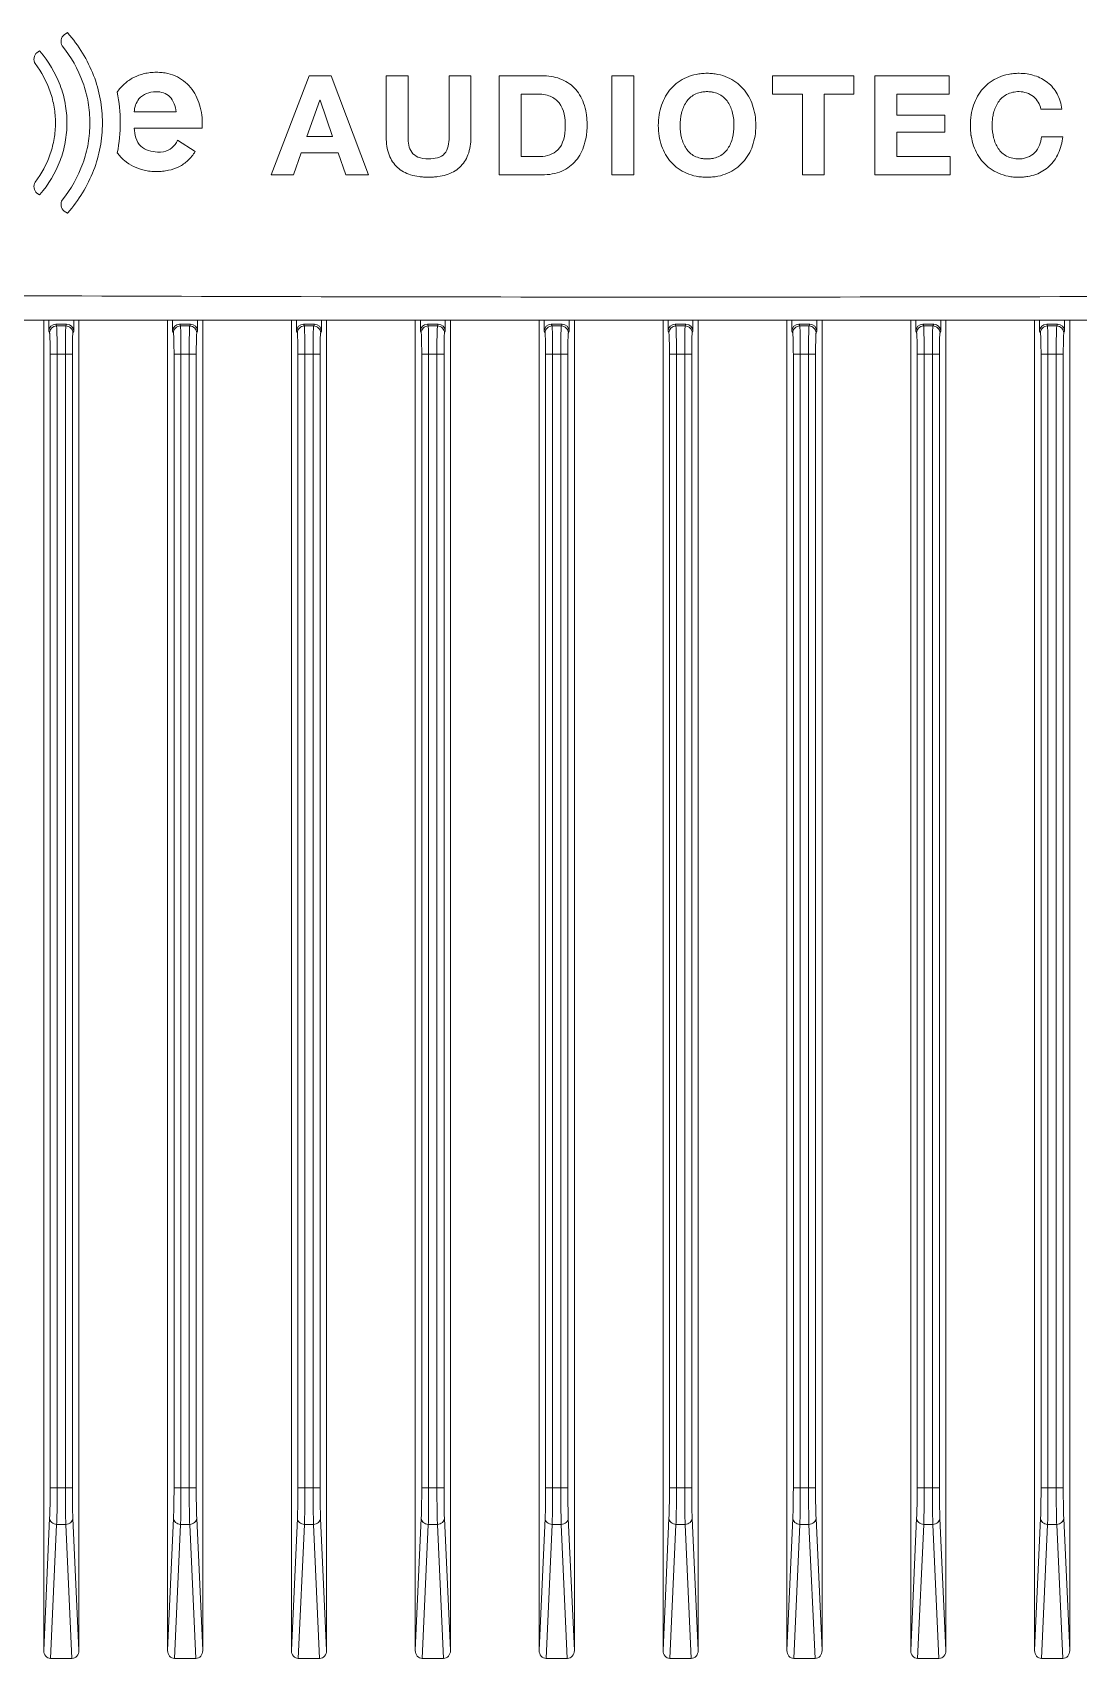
# Model space of a CAD drawing. Header units: millimetres. Extents: x 0 to 3564, y 0 to 2520.
# Drawn here: x 2498.1 to 2572.4, y 1122.4 to 1237.9 of the extents above; entities that cross this region are included whole.
import ezdxf

# ---------------------------------------------------------------- set-up
doc = ezdxf.new("R2010")
doc.units = ezdxf.units.MM
doc.layers.get('0').update_dxf_attribs({"lineweight": 13})

msp = doc.modelspace()

# ---------------------------------------------------------------- linework, layer by layer
for p, q in [((2500.38, 1237.72), (2500.62, 1237.89)), ((2498.45, 1236.45), (2498.64, 1236.58)), ((2517.78, 1234.82), (2515.1, 1227.78)), ((2519.36, 1234.82), (2517.78, 1234.82)), ((2522, 1227.78), (2519.36, 1234.82)), ((2523.27, 1234.82), (2523.27, 1230.44)), ((2524.82, 1234.82), (2523.27, 1234.82)), ((2524.82, 1230.44), (2524.82, 1234.82)), ((2527.73, 1234.82), (2527.73, 1230.44)), ((2529.28, 1234.82), (2527.73, 1234.82)), ((2529.28, 1230.44), (2529.28, 1234.82)), ((2531.3, 1234.82), (2531.3, 1227.78)), ((2534.34, 1234.82), (2531.3, 1234.82)), ((2539.3, 1234.82), (2539.3, 1227.78)), ((2540.85, 1234.82), (2539.3, 1234.82)), ((2540.85, 1227.78), (2540.85, 1234.82)), ((2550.72, 1234.82), (2550.72, 1233.52)), ((2556.49, 1234.82), (2550.72, 1234.82)), ((2556.49, 1233.52), (2556.49, 1234.82)), ((2557.99, 1234.82), (2557.99, 1227.78)), ((2563.26, 1234.82), (2557.99, 1234.82)), ((2563.26, 1233.52), (2563.26, 1234.82)), ((2532.85, 1229.08), (2532.85, 1233.52)), ((2532.85, 1233.52), (2533.96, 1233.52)), ((2550.72, 1233.52), (2552.83, 1233.52)), ((2552.83, 1233.52), (2552.83, 1227.78)), ((2554.38, 1227.78), (2554.38, 1233.52)), ((2554.38, 1233.52), (2556.49, 1233.52)), ((2559.54, 1232.01), (2559.54, 1233.52)), ((2559.54, 1233.52), (2563.26, 1233.52)), ((2508.35, 1232.26), (2505.36, 1232.26)), ((2517.63, 1230.5), (2518.55, 1233.08)), ((2518.55, 1233.08), (2518.56, 1233.08)), ((2519.45, 1230.5), (2518.56, 1233.08)), ((2562.95, 1232.01), (2559.54, 1232.01)), ((2562.95, 1230.81), (2562.95, 1232.01)), ((2569.77, 1232.45), (2571.27, 1232.45)), ((2505.36, 1231.1), (2510.18, 1231.1)), ((2559.54, 1230.81), (2562.95, 1230.81)), ((2559.54, 1229.08), (2559.54, 1230.81)), ((2508.44, 1230.25), (2509.69, 1229.43)), ((2519.45, 1230.5), (2517.63, 1230.5)), ((2571.33, 1230.49), (2569.83, 1230.49)), ((2516.67, 1227.78), (2517.22, 1229.35)), ((2517.22, 1229.35), (2519.86, 1229.35)), ((2519.86, 1229.35), (2520.39, 1227.78)), ((2534.23, 1229.08), (2532.85, 1229.08)), ((2563.33, 1229.08), (2559.54, 1229.08)), ((2563.33, 1227.78), (2563.33, 1229.08)), ((2515.1, 1227.78), (2516.67, 1227.78)), ((2520.39, 1227.78), (2522, 1227.78)), ((2531.3, 1227.78), (2534.34, 1227.78)), ((2539.3, 1227.78), (2540.85, 1227.78)), ((2552.83, 1227.78), (2554.38, 1227.78)), ((2557.99, 1227.78), (2563.33, 1227.78)), ((2498.64, 1226.36), (2498.45, 1226.49)), ((2500.62, 1225.05), (2500.38, 1225.21)), ((2460.64, 1217.47), (2627.71, 1217.47)), ((2498.93, 1217.47), (2498.93, 1123)), ((2499.29, 1217.47), (2499.29, 1216.67)), ((2499.79, 1217.17), (2499.85, 1217.05)), ((2500.56, 1217.17), (2499.79, 1217.17)), ((2499.85, 1217.05), (2500.51, 1217.05)), ((2500.51, 1217.05), (2500.56, 1217.17)), ((2501.06, 1216.67), (2501.06, 1217.47)), ((2501.43, 1123), (2501.43, 1217.47)), ((2507.73, 1217.47), (2507.73, 1123)), ((2508.09, 1217.47), (2508.09, 1216.67)), ((2508.59, 1217.17), (2508.65, 1217.05)), ((2509.36, 1217.17), (2508.59, 1217.17)), ((2508.65, 1217.05), (2509.31, 1217.05)), ((2509.31, 1217.05), (2509.36, 1217.17)), ((2509.86, 1216.67), (2509.86, 1217.47)), ((2510.23, 1123), (2510.23, 1217.47)), ((2516.53, 1217.47), (2516.53, 1123)), ((2516.89, 1217.47), (2516.89, 1216.67)), ((2517.39, 1217.17), (2517.45, 1217.05)), ((2518.16, 1217.17), (2517.39, 1217.17)), ((2517.45, 1217.05), (2518.11, 1217.05)), ((2518.11, 1217.05), (2518.16, 1217.17)), ((2518.66, 1216.67), (2518.66, 1217.47)), ((2519.03, 1123), (2519.03, 1217.47)), ((2525.33, 1217.47), (2525.33, 1123)), ((2525.69, 1217.47), (2525.69, 1216.67)), ((2526.19, 1217.17), (2526.25, 1217.05)), ((2526.96, 1217.17), (2526.19, 1217.17)), ((2526.25, 1217.05), (2526.91, 1217.05)), ((2526.91, 1217.05), (2526.96, 1217.17)), ((2527.46, 1216.67), (2527.46, 1217.47)), ((2527.83, 1123), (2527.83, 1217.47)), ((2534.13, 1217.47), (2534.13, 1123)), ((2534.49, 1217.47), (2534.49, 1216.67)), ((2535.76, 1217.17), (2534.99, 1217.17)), ((2534.99, 1217.17), (2535.05, 1217.05)), ((2535.05, 1217.05), (2535.71, 1217.05)), ((2535.71, 1217.05), (2535.76, 1217.17)), ((2536.26, 1216.67), (2536.26, 1217.47)), ((2536.63, 1123), (2536.63, 1217.47)), ((2542.93, 1217.47), (2542.93, 1123)), ((2543.29, 1217.47), (2543.29, 1216.67)), ((2544.56, 1217.17), (2543.79, 1217.17)), ((2543.79, 1217.17), (2543.85, 1217.05)), ((2543.85, 1217.05), (2544.51, 1217.05)), ((2544.51, 1217.05), (2544.56, 1217.17)), ((2545.06, 1216.67), (2545.06, 1217.47)), ((2545.43, 1123), (2545.43, 1217.47)), ((2551.73, 1217.47), (2551.73, 1123)), ((2552.09, 1217.47), (2552.09, 1216.67)), ((2553.36, 1217.17), (2552.59, 1217.17)), ((2552.59, 1217.17), (2552.65, 1217.05)), ((2552.65, 1217.05), (2553.31, 1217.05)), ((2553.31, 1217.05), (2553.36, 1217.17)), ((2553.86, 1216.67), (2553.86, 1217.47)), ((2554.23, 1123), (2554.23, 1217.47)), ((2560.53, 1217.47), (2560.53, 1123)), ((2560.89, 1217.47), (2560.89, 1216.67)), ((2562.16, 1217.17), (2561.39, 1217.17)), ((2561.39, 1217.17), (2561.45, 1217.05)), ((2561.45, 1217.05), (2562.11, 1217.05)), ((2562.11, 1217.05), (2562.16, 1217.17)), ((2562.66, 1216.67), (2562.66, 1217.47)), ((2563.03, 1123), (2563.03, 1217.47)), ((2569.33, 1217.47), (2569.33, 1123)), ((2569.69, 1217.47), (2569.69, 1216.67)), ((2570.96, 1217.17), (2570.19, 1217.17)), ((2570.19, 1217.17), (2570.25, 1217.05)), ((2570.25, 1217.05), (2570.91, 1217.05)), ((2570.91, 1217.05), (2570.96, 1217.17)), ((2571.46, 1216.67), (2571.46, 1217.47)), ((2571.83, 1123), (2571.83, 1217.47)), ((2499.29, 1216.67), (2499.35, 1216.55)), ((2501.01, 1216.55), (2501.06, 1216.67)), ((2508.09, 1216.67), (2508.15, 1216.55)), ((2509.81, 1216.55), (2509.86, 1216.67)), ((2516.89, 1216.67), (2516.95, 1216.55)), ((2518.61, 1216.55), (2518.66, 1216.67)), ((2525.69, 1216.67), (2525.75, 1216.55)), ((2527.41, 1216.55), (2527.46, 1216.67)), ((2534.49, 1216.67), (2534.55, 1216.55)), ((2536.21, 1216.55), (2536.26, 1216.67)), ((2543.29, 1216.67), (2543.35, 1216.55)), ((2545.01, 1216.55), (2545.06, 1216.67)), ((2552.09, 1216.67), (2552.15, 1216.55)), ((2553.81, 1216.55), (2553.86, 1216.67)), ((2560.89, 1216.67), (2560.95, 1216.55)), ((2562.61, 1216.55), (2562.66, 1216.67)), ((2569.69, 1216.67), (2569.75, 1216.55)), ((2571.41, 1216.55), (2571.46, 1216.67)), ((2499.39, 1134.55), (2499.39, 1215.05)), ((2500.97, 1215.05), (2499.39, 1215.05)), ((2499.88, 1215.05), (2499.88, 1134.55)), ((2500.47, 1134.55), (2500.47, 1215.05)), ((2500.97, 1215.05), (2500.97, 1134.55)), ((2508.19, 1134.55), (2508.19, 1215.05)), ((2509.77, 1215.05), (2508.19, 1215.05)), ((2508.68, 1215.05), (2508.68, 1134.55)), ((2509.27, 1134.55), (2509.27, 1215.05)), ((2509.77, 1215.05), (2509.77, 1134.55)), ((2516.99, 1134.55), (2516.99, 1215.05)), ((2518.57, 1215.05), (2516.99, 1215.05)), ((2517.48, 1215.05), (2517.48, 1134.55)), ((2518.07, 1134.55), (2518.07, 1215.05)), ((2518.57, 1215.05), (2518.57, 1134.55)), ((2525.79, 1134.55), (2525.79, 1215.05)), ((2527.37, 1215.05), (2525.79, 1215.05)), ((2526.28, 1215.05), (2526.28, 1134.55)), ((2526.87, 1134.55), (2526.87, 1215.05)), ((2527.37, 1215.05), (2527.37, 1134.55)), ((2534.59, 1134.55), (2534.59, 1215.05)), ((2536.17, 1215.05), (2534.59, 1215.05)), ((2535.08, 1215.05), (2535.08, 1134.55)), ((2535.67, 1134.55), (2535.67, 1215.05)), ((2536.17, 1215.05), (2536.17, 1134.55)), ((2543.39, 1134.55), (2543.39, 1215.05)), ((2544.97, 1215.05), (2543.39, 1215.05)), ((2543.88, 1215.05), (2543.88, 1134.55)), ((2544.47, 1134.55), (2544.47, 1215.05)), ((2544.97, 1215.05), (2544.97, 1134.55)), ((2553.77, 1215.05), (2552.19, 1215.05)), ((2552.19, 1134.55), (2552.19, 1215.05)), ((2552.68, 1215.05), (2552.68, 1134.55)), ((2553.27, 1134.55), (2553.27, 1215.05)), ((2553.77, 1215.05), (2553.77, 1134.55)), ((2562.57, 1215.05), (2560.99, 1215.05)), ((2560.99, 1134.55), (2560.99, 1215.05)), ((2561.48, 1215.05), (2561.48, 1134.55)), ((2562.07, 1134.55), (2562.07, 1215.05)), ((2562.57, 1215.05), (2562.57, 1134.55)), ((2571.37, 1215.05), (2569.79, 1215.05)), ((2569.79, 1134.55), (2569.79, 1215.05)), ((2570.28, 1215.05), (2570.28, 1134.55)), ((2570.87, 1134.55), (2570.87, 1215.05)), ((2571.37, 1215.05), (2571.37, 1134.55)), ((2499.39, 1134.55), (2500.97, 1134.55)), ((2508.19, 1134.55), (2509.77, 1134.55)), ((2516.99, 1134.55), (2518.57, 1134.55)), ((2525.79, 1134.55), (2527.37, 1134.55)), ((2534.59, 1134.55), (2536.17, 1134.55)), ((2543.39, 1134.55), (2544.97, 1134.55)), ((2552.19, 1134.55), (2553.77, 1134.55)), ((2560.99, 1134.55), (2562.57, 1134.55)), ((2569.79, 1134.55), (2571.37, 1134.55)), ((2499.35, 1132.39), (2498.93, 1123)), ((2499.42, 1122.43), (2499.85, 1131.95)), ((2500.5, 1131.95), (2499.85, 1131.95)), ((2500.5, 1131.95), (2500.93, 1122.43)), ((2501.43, 1123), (2501, 1132.39)), ((2508.15, 1132.39), (2507.73, 1123)), ((2508.22, 1122.43), (2508.65, 1131.95)), ((2509.3, 1131.95), (2508.65, 1131.95)), ((2509.3, 1131.95), (2509.73, 1122.43)), ((2510.23, 1123), (2509.8, 1132.39)), ((2516.95, 1132.39), (2516.53, 1123)), ((2517.02, 1122.43), (2517.45, 1131.95)), ((2518.1, 1131.95), (2517.45, 1131.95)), ((2518.1, 1131.95), (2518.53, 1122.43)), ((2519.03, 1123), (2518.6, 1132.39)), ((2525.75, 1132.39), (2525.33, 1123)), ((2525.82, 1122.43), (2526.25, 1131.95)), ((2526.9, 1131.95), (2526.25, 1131.95)), ((2526.9, 1131.95), (2527.33, 1122.43)), ((2527.83, 1123), (2527.4, 1132.39)), ((2534.55, 1132.39), (2534.13, 1123)), ((2534.62, 1122.43), (2535.05, 1131.95)), ((2535.7, 1131.95), (2535.05, 1131.95)), ((2535.7, 1131.95), (2536.13, 1122.43)), ((2536.63, 1123), (2536.2, 1132.39)), ((2543.35, 1132.39), (2542.93, 1123)), ((2543.42, 1122.43), (2543.85, 1131.95)), ((2544.5, 1131.95), (2543.85, 1131.95)), ((2544.5, 1131.95), (2544.93, 1122.43)), ((2545.43, 1123), (2545, 1132.39)), ((2552.15, 1132.39), (2551.73, 1123)), ((2552.22, 1122.43), (2552.65, 1131.95)), ((2553.3, 1131.95), (2552.65, 1131.95)), ((2553.3, 1131.95), (2553.73, 1122.43)), ((2554.23, 1123), (2553.8, 1132.39)), ((2560.95, 1132.39), (2560.53, 1123)), ((2561.02, 1122.43), (2561.45, 1131.95)), ((2562.1, 1131.95), (2561.45, 1131.95)), ((2562.1, 1131.95), (2562.53, 1122.43)), ((2563.03, 1123), (2562.6, 1132.39)), ((2569.75, 1132.39), (2569.33, 1123)), ((2569.82, 1122.43), (2570.25, 1131.95)), ((2570.9, 1131.95), (2570.25, 1131.95)), ((2570.9, 1131.95), (2571.33, 1122.43)), ((2571.83, 1123), (2571.4, 1132.39)), ((2499.42, 1122.43), (2500.93, 1122.43)), ((2508.22, 1122.43), (2509.73, 1122.43)), ((2517.02, 1122.43), (2518.53, 1122.43)), ((2525.82, 1122.43), (2527.33, 1122.43)), ((2534.62, 1122.43), (2536.13, 1122.43)), ((2543.42, 1122.43), (2544.93, 1122.43)), ((2552.22, 1122.43), (2553.73, 1122.43)), ((2561.02, 1122.43), (2562.53, 1122.43)), ((2569.82, 1122.43), (2571.33, 1122.43))]:
    msp.add_line(p, q)
msp.add_arc((2493.6, 1231.47), 10.77, 348.6301, 11.6834)
for centre, major_axis, ratio, start_param, end_param in [((2499.79, 1216.67), (-0.224, 0.448), 0.998288, -0.462689, 1.106738), ((2500.56, 1216.67), (-0.224, -0.448), 0.998288, 2.034855, 3.604281), ((2508.59, 1216.67), (-0.224, 0.448), 0.998288, -0.462689, 1.106738), ((2509.36, 1216.67), (-0.224, -0.448), 0.998288, 2.034855, 3.604281), ((2517.39, 1216.67), (-0.224, 0.448), 0.998288, -0.462689, 1.106738), ((2518.16, 1216.67), (-0.224, -0.448), 0.998288, 2.034855, 3.604281), ((2526.19, 1216.67), (-0.224, 0.448), 0.998288, -0.462689, 1.106738), ((2526.96, 1216.67), (-0.224, -0.448), 0.998288, 2.034855, 3.604281), ((2534.99, 1216.67), (-0.224, 0.448), 0.998288, -0.462689, 1.106738), ((2535.76, 1216.67), (-0.224, -0.448), 0.998288, 2.034855, 3.604281), ((2543.79, 1216.67), (-0.224, 0.448), 0.998288, -0.462689, 1.106738), ((2544.56, 1216.67), (-0.224, -0.448), 0.998288, 2.034855, 3.604281), ((2552.59, 1216.67), (-0.224, 0.448), 0.998288, -0.462689, 1.106738), ((2553.36, 1216.67), (-0.224, -0.448), 0.998288, 2.034855, 3.604281), ((2561.39, 1216.67), (-0.224, 0.448), 0.998288, -0.462689, 1.106738), ((2562.16, 1216.67), (-0.224, -0.448), 0.998288, 2.034855, 3.604281), ((2570.19, 1216.67), (-0.224, 0.448), 0.998288, -0.462689, 1.106738), ((2570.96, 1216.67), (-0.224, -0.448), 0.998288, 2.034855, 3.604281), ((2499.43, 1123.01), (0.026, 0.577), 0.865803, -4.660052, -3.102344), ((2500.93, 1123.01), (0.026, -0.577), 0.865803, -0.039249, 1.518459), ((2508.23, 1123.01), (0.026, 0.577), 0.865803, -4.660052, -3.102344), ((2509.73, 1123.01), (0.026, -0.577), 0.865803, -0.039249, 1.518459), ((2517.03, 1123.01), (0.026, 0.577), 0.865803, -4.660052, -3.102344), ((2518.53, 1123.01), (0.026, -0.577), 0.865803, -0.039249, 1.518459), ((2525.83, 1123.01), (0.026, 0.577), 0.865803, -4.660052, -3.102344), ((2527.33, 1123.01), (0.026, -0.577), 0.865803, -0.039249, 1.518459), ((2534.63, 1123.01), (0.026, 0.577), 0.865803, -4.660052, -3.102344), ((2536.13, 1123.01), (0.026, -0.577), 0.865803, -0.039249, 1.518459), ((2543.43, 1123.01), (0.026, 0.577), 0.865803, -4.660052, -3.102344), ((2544.93, 1123.01), (0.026, -0.577), 0.865803, -0.039249, 1.518459), ((2552.23, 1123.01), (0.026, 0.577), 0.865803, -4.660052, -3.102344), ((2553.73, 1123.01), (0.026, -0.577), 0.865803, -0.039249, 1.518459), ((2561.03, 1123.01), (0.026, 0.577), 0.865803, -4.660052, -3.102344), ((2562.53, 1123.01), (0.026, -0.577), 0.865803, -0.039249, 1.518459), ((2569.83, 1123.01), (0.026, 0.577), 0.865803, -4.660052, -3.102344), ((2571.33, 1123.01), (0.026, -0.577), 0.865803, -0.039249, 1.518459)]:
    msp.add_ellipse(centre, major_axis=major_axis, ratio=ratio, start_param=start_param, end_param=end_param)
for points in [[(2500.38, 1237.72), (2500.16, 1237.58), (2500.09, 1237.15), (2500.25, 1236.94)], [(2498.45, 1236.45), (2498.23, 1236.31), (2498.16, 1235.89), (2498.32, 1235.68)], [(2498.32, 1227.26), (2498.16, 1227.05), (2498.23, 1226.63), (2498.45, 1226.49)]]:
    msp.add_open_spline(points, degree=3)
for points, knots in [([(2500.62, 1225.05), (2500.63, 1225.06), (2501.41, 1225.96), (2502.36, 1227.5), (2503, 1229.74), (2503.15, 1231.47), (2503, 1233.19), (2502.36, 1235.44), (2501.41, 1236.98), (2500.63, 1237.87), (2500.62, 1237.89)], [0, 0, 0, 0, 0.003228, 0.254556, 0.376909, 0.499982, 0.623077, 0.745441, 0.996772, 1, 1, 1, 1]), ([(2498.64, 1236.58), (2498.65, 1236.57), (2499.26, 1235.85), (2500.01, 1234.62), (2500.5, 1232.84), (2500.62, 1231.47), (2500.5, 1230.1), (2500.01, 1228.31), (2499.26, 1227.09), (2498.65, 1226.37), (2498.64, 1226.36)], [0, 0, 0, 0, 0.003051, 0.254355, 0.376824, 0.500013, 0.623194, 0.745656, 0.996949, 1, 1, 1, 1]), ([(2500.25, 1236.94), (2500.87, 1236.16), (2501.62, 1234.85), (2502.13, 1232.93), (2502.25, 1231.47), (2502.13, 1230), (2501.62, 1228.09), (2500.87, 1226.77), (2500.25, 1225.99)], [0, 0, 0, 0, 0.252589, 0.375972, 0.500022, 0.624058, 0.747432, 1, 1, 1, 1]), ([(2498.32, 1235.68), (2498.78, 1235.07), (2499.33, 1234.06), (2499.7, 1232.59), (2499.8, 1231.47), (2499.7, 1230.35), (2499.33, 1228.88), (2498.78, 1227.86), (2498.32, 1227.26)], [0, 0, 0, 0, 0.252279, 0.375801, 0.500026, 0.624234, 0.747744, 1, 1, 1, 1]), ([(2504.15, 1233.65), (2504.29, 1233.87), (2504.64, 1234.26), (2505.3, 1234.72), (2505.95, 1234.95), (2506.5, 1235.05), (2506.93, 1235.07), (2507.35, 1235.05), (2507.85, 1234.97), (2508.43, 1234.77), (2509.02, 1234.37), (2509.65, 1233.69), (2510.14, 1232.57), (2510.22, 1231.59), (2510.18, 1231.1)], [0, 0, 0, 0, 0.08633, 0.173128, 0.263089, 0.310291, 0.359465, 0.405141, 0.448285, 0.528877, 0.605249, 0.680565, 0.835008, 1, 1, 1, 1]), ([(2534.34, 1227.78), (2534.82, 1227.78), (2535.73, 1227.92), (2536.65, 1228.6), (2537.12, 1229.31), (2537.36, 1229.93), (2537.48, 1230.49), (2537.53, 1230.97), (2537.54, 1231.35), (2537.53, 1231.75), (2537.47, 1232.27), (2537.32, 1232.86), (2537.03, 1233.47), (2536.52, 1234.13), (2535.61, 1234.7), (2534.77, 1234.82), (2534.34, 1234.82)], [0, 0, 0, 0, 0.133503, 0.249625, 0.308095, 0.369134, 0.433884, 0.467882, 0.503003, 0.542589, 0.5798, 0.648037, 0.709942, 0.767847, 0.880003, 1, 1, 1, 1]), ([(2546.06, 1234.99), (2545.93, 1234.99), (2545.67, 1234.98), (2545.17, 1234.9), (2544.6, 1234.73), (2543.99, 1234.39), (2543.32, 1233.77), (2542.86, 1232.95), (2542.63, 1232.02), (2542.58, 1231.28), (2542.63, 1230.54), (2542.86, 1229.63), (2543.32, 1228.81), (2544, 1228.21), (2544.6, 1227.87), (2545.17, 1227.69), (2545.67, 1227.62), (2545.93, 1227.61), (2546.06, 1227.61)], [0, 0, 0, 0, 0.035156, 0.068719, 0.132058, 0.192228, 0.251211, 0.371262, 0.435153, 0.502403, 0.56788, 0.630488, 0.749203, 0.807939, 0.868029, 0.931352, 0.964915, 1, 1, 1, 1]), ([(2546.06, 1227.61), (2546.19, 1227.61), (2546.45, 1227.62), (2546.95, 1227.69), (2547.52, 1227.87), (2548.12, 1228.21), (2548.8, 1228.81), (2549.26, 1229.63), (2549.49, 1230.54), (2549.54, 1231.28), (2549.49, 1232.02), (2549.26, 1232.95), (2548.8, 1233.77), (2548.12, 1234.39), (2547.52, 1234.73), (2546.95, 1234.9), (2546.45, 1234.98), (2546.19, 1234.99), (2546.06, 1234.99)], [0, 0, 0, 0, 0.035197, 0.068736, 0.132031, 0.192112, 0.250851, 0.369579, 0.432191, 0.497668, 0.564919, 0.628812, 0.748877, 0.807863, 0.868023, 0.931334, 0.964874, 1, 1, 1, 1]), ([(2571.27, 1232.45), (2571.22, 1232.83), (2571.01, 1233.55), (2570.3, 1234.39), (2569.5, 1234.8), (2568.79, 1234.96), (2568.29, 1235), (2567.84, 1234.98), (2567.34, 1234.9), (2566.77, 1234.73), (2566.16, 1234.39), (2565.49, 1233.77), (2565.03, 1232.95), (2564.8, 1232.02), (2564.75, 1231.3), (2564.78, 1230.82), (2564.81, 1230.6)], [0, 0, 0, 0, 0.105922, 0.203187, 0.301164, 0.352399, 0.405548, 0.442781, 0.478329, 0.545418, 0.609159, 0.671634, 0.7988, 0.866472, 0.937702, 1, 1, 1, 1]), ([(2505.36, 1232.26), (2505.38, 1232.58), (2505.64, 1233.37), (2506.82, 1233.83), (2508.05, 1233.44), (2508.28, 1232.64), (2508.35, 1232.26)], [0, 0, 0, 0, 0.213358, 0.499998, 0.739861, 1, 1, 1, 1]), ([(2533.96, 1233.52), (2534.28, 1233.52), (2534.89, 1233.46), (2535.88, 1232.73), (2535.99, 1231.77), (2535.99, 1231.19)], [0, 0, 0, 0, 0.278792, 0.501128, 1, 1, 1, 1]), ([(2546.06, 1228.91), (2545.98, 1228.91), (2545.81, 1228.92), (2545.51, 1228.97), (2545.17, 1229.09), (2544.83, 1229.33), (2544.57, 1229.64), (2544.37, 1230.01), (2544.19, 1230.55), (2544.12, 1231.28), (2544.2, 1232.15), (2544.47, 1232.84), (2544.83, 1233.26), (2545.17, 1233.5), (2545.51, 1233.63), (2545.81, 1233.68), (2545.98, 1233.69), (2546.06, 1233.69)], [0, 0, 0, 0, 0.036446, 0.070446, 0.133036, 0.191791, 0.249804, 0.308963, 0.370012, 0.496276, 0.627445, 0.74955, 0.808048, 0.867, 0.92964, 0.963645, 1, 1, 1, 1]), ([(2546.06, 1233.69), (2546.14, 1233.69), (2546.31, 1233.68), (2546.61, 1233.63), (2546.95, 1233.5), (2547.29, 1233.26), (2547.65, 1232.84), (2547.92, 1232.15), (2548, 1231.28), (2547.93, 1230.55), (2547.75, 1230.01), (2547.55, 1229.64), (2547.29, 1229.33), (2546.95, 1229.09), (2546.61, 1228.97), (2546.31, 1228.92), (2546.14, 1228.91), (2546.06, 1228.91)], [0, 0, 0, 0, 0.036532, 0.070528, 0.133148, 0.192079, 0.250561, 0.37265, 0.503817, 0.630078, 0.691121, 0.750269, 0.808266, 0.867001, 0.929571, 0.963562, 1, 1, 1, 1]), ([(2566.35, 1231.84), (2566.37, 1231.95), (2566.44, 1232.33), (2566.69, 1232.96), (2567.33, 1233.57), (2567.93, 1233.69), (2568.23, 1233.69)], [0, 0, 0, 0, 0.115409, 0.407351, 0.685512, 1, 1, 1, 1]), ([(2568.23, 1233.69), (2568.59, 1233.69), (2569.31, 1233.45), (2569.72, 1232.79), (2569.77, 1232.45)], [0, 0, 0, 0, 0.514421, 1, 1, 1, 1]), ([(2508.44, 1230.25), (2508.41, 1230.13), (2508.07, 1229.64), (2507.44, 1229.24), (2505.59, 1229.64), (2505.38, 1230.64), (2505.36, 1231.1)], [0, 0, 0, 0, 0.10214, 0.499995, 0.739577, 1, 1, 1, 1]), ([(2535.99, 1231.19), (2535.99, 1230.61), (2535.76, 1229.46), (2534.67, 1229.08), (2534.23, 1229.08)], [0, 0, 0, 0, 0.570107, 1, 1, 1, 1]), ([(2569.83, 1230.49), (2569.77, 1230.08), (2569.56, 1229.44), (2568.93, 1229.05), (2568.53, 1228.93), (2568.18, 1228.9), (2567.77, 1228.94), (2567.22, 1229.13), (2566.69, 1229.63), (2566.38, 1230.41), (2566.3, 1231.17), (2566.33, 1231.65), (2566.35, 1231.84)], [0, 0, 0, 0, 0.1932, 0.286509, 0.333164, 0.379819, 0.450789, 0.521759, 0.646454, 0.775391, 0.911123, 1, 1, 1, 1]), ([(2529.28, 1230.44), (2529.28, 1230.02), (2529.18, 1229.23), (2528.64, 1228.4), (2528.05, 1227.98), (2527.52, 1227.76), (2527.03, 1227.66), (2526.61, 1227.62), (2526.27, 1227.61), (2525.93, 1227.62), (2525.5, 1227.66), (2525.01, 1227.76), (2524.49, 1227.98), (2523.9, 1228.39), (2523.36, 1229.23), (2523.27, 1230.02), (2523.27, 1230.44)], [0, 0, 0, 0, 0.134367, 0.247679, 0.304066, 0.363655, 0.428501, 0.463384, 0.500066, 0.536902, 0.571873, 0.636722, 0.696133, 0.752251, 0.865207, 1, 1, 1, 1]), ([(2527.73, 1230.44), (2527.73, 1230.04), (2527.61, 1229.09), (2526.4, 1228.86), (2525.56, 1228.96), (2524.88, 1229.47), (2524.82, 1230.08), (2524.82, 1230.44)], [0, 0, 0, 0, 0.249564, 0.500001, 0.659024, 0.775052, 1, 1, 1, 1]), ([(2564.81, 1230.6), (2564.82, 1230.58), (2564.86, 1230.32), (2565.03, 1229.63), (2565.49, 1228.81), (2566.16, 1228.21), (2566.77, 1227.87), (2567.34, 1227.69), (2567.84, 1227.62), (2568.2, 1227.6), (2568.54, 1227.62), (2568.94, 1227.67), (2569.42, 1227.79), (2569.93, 1228.04), (2570.53, 1228.49), (2571.1, 1229.3), (2571.29, 1230.08), (2571.33, 1230.49)], [0, 0, 0, 0, 0.007825, 0.081389, 0.220886, 0.289908, 0.360518, 0.434923, 0.474356, 0.515659, 0.548564, 0.58037, 0.641226, 0.699561, 0.756731, 0.872573, 1, 1, 1, 1]), ([(2504.16, 1229.35), (2504.3, 1229.14), (2504.65, 1228.76), (2505.3, 1228.34), (2505.94, 1228.12), (2506.5, 1228.03), (2506.94, 1228.01), (2507.37, 1228.03), (2507.92, 1228.11), (2508.55, 1228.32), (2509.21, 1228.78), (2509.55, 1229.2), (2509.69, 1229.43)], [0, 0, 0, 0, 0.117019, 0.235573, 0.360641, 0.427282, 0.497382, 0.56596, 0.631164, 0.754034, 0.873719, 1, 1, 1, 1]), ([(2500.25, 1225.99), (2500.09, 1225.79), (2500.16, 1225.36), (2500.38, 1225.21), (2500.38, 1225.21)], [0, 0, 0, 0, 0.99772, 1, 1, 1, 1]), ([(2634.93, 1219.46), (2619.81, 1219.34), (2589.56, 1219.16), (2544.18, 1219.07), (2498.8, 1219.16), (2468.55, 1219.34), (2453.43, 1219.46)], [0, 0, 0, 0, 0.249944, 0.5, 0.750056, 1, 1, 1, 1]), ([(2499.35, 1216.55), (2499.35, 1216.68), (2499.45, 1216.94), (2499.72, 1217.05), (2499.85, 1217.05)], [0, 0, 0, 0, 0.500056, 1, 1, 1, 1]), ([(2499.85, 1217.05), (2499.85, 1217.03), (2499.85, 1216.97), (2499.86, 1216.85), (2499.87, 1216.66), (2499.87, 1216.41), (2499.88, 1216.12), (2499.88, 1215.66), (2499.88, 1215.3), (2499.88, 1215.05)], [0, 0, 0, 0, 0.028098, 0.090896, 0.1864, 0.310953, 0.460257, 0.629072, 1, 1, 1, 1]), ([(2500.47, 1215.05), (2500.47, 1215.3), (2500.47, 1215.66), (2500.47, 1216.12), (2500.48, 1216.41), (2500.48, 1216.66), (2500.49, 1216.85), (2500.5, 1216.97), (2500.5, 1217.03), (2500.51, 1217.05)], [0, 0, 0, 0, 0.370927, 0.539743, 0.689047, 0.813601, 0.909105, 0.971903, 1, 1, 1, 1]), ([(2500.51, 1217.05), (2500.63, 1217.05), (2500.9, 1216.94), (2501, 1216.68), (2501.01, 1216.55)], [0, 0, 0, 0, 0.499953, 1, 1, 1, 1]), ([(2508.15, 1216.55), (2508.15, 1216.68), (2508.25, 1216.94), (2508.52, 1217.05), (2508.65, 1217.05)], [0, 0, 0, 0, 0.500056, 1, 1, 1, 1]), ([(2508.65, 1217.05), (2508.65, 1217.03), (2508.65, 1216.97), (2508.66, 1216.85), (2508.67, 1216.66), (2508.67, 1216.41), (2508.68, 1216.12), (2508.68, 1215.66), (2508.68, 1215.3), (2508.68, 1215.05)], [0, 0, 0, 0, 0.028098, 0.090896, 0.1864, 0.310953, 0.460257, 0.629072, 1, 1, 1, 1]), ([(2509.27, 1215.05), (2509.27, 1215.3), (2509.27, 1215.66), (2509.27, 1216.12), (2509.28, 1216.41), (2509.28, 1216.66), (2509.29, 1216.85), (2509.3, 1216.97), (2509.3, 1217.03), (2509.31, 1217.05)], [0, 0, 0, 0, 0.370927, 0.539743, 0.689047, 0.813601, 0.909105, 0.971903, 1, 1, 1, 1]), ([(2509.31, 1217.05), (2509.43, 1217.05), (2509.7, 1216.94), (2509.8, 1216.68), (2509.81, 1216.55)], [0, 0, 0, 0, 0.499953, 1, 1, 1, 1]), ([(2516.95, 1216.55), (2516.95, 1216.68), (2517.05, 1216.94), (2517.32, 1217.05), (2517.45, 1217.05)], [0, 0, 0, 0, 0.500056, 1, 1, 1, 1]), ([(2517.45, 1217.05), (2517.45, 1217.03), (2517.45, 1216.97), (2517.46, 1216.85), (2517.47, 1216.66), (2517.47, 1216.41), (2517.48, 1216.12), (2517.48, 1215.66), (2517.48, 1215.3), (2517.48, 1215.05)], [0, 0, 0, 0, 0.028098, 0.090896, 0.1864, 0.310953, 0.460257, 0.629072, 1, 1, 1, 1]), ([(2518.07, 1215.05), (2518.07, 1215.3), (2518.07, 1215.66), (2518.07, 1216.12), (2518.08, 1216.41), (2518.08, 1216.66), (2518.09, 1216.85), (2518.1, 1216.97), (2518.1, 1217.03), (2518.11, 1217.05)], [0, 0, 0, 0, 0.370927, 0.539743, 0.689047, 0.813601, 0.909105, 0.971903, 1, 1, 1, 1]), ([(2518.11, 1217.05), (2518.23, 1217.05), (2518.5, 1216.94), (2518.6, 1216.68), (2518.61, 1216.55)], [0, 0, 0, 0, 0.499953, 1, 1, 1, 1]), ([(2525.75, 1216.55), (2525.75, 1216.68), (2525.85, 1216.94), (2526.12, 1217.05), (2526.25, 1217.05)], [0, 0, 0, 0, 0.500056, 1, 1, 1, 1]), ([(2526.25, 1217.05), (2526.25, 1217.03), (2526.25, 1216.97), (2526.26, 1216.85), (2526.27, 1216.66), (2526.27, 1216.41), (2526.28, 1216.12), (2526.28, 1215.66), (2526.28, 1215.3), (2526.28, 1215.05)], [0, 0, 0, 0, 0.028098, 0.090896, 0.1864, 0.310953, 0.460257, 0.629072, 1, 1, 1, 1]), ([(2526.87, 1215.05), (2526.87, 1215.3), (2526.87, 1215.66), (2526.87, 1216.12), (2526.88, 1216.41), (2526.88, 1216.66), (2526.89, 1216.85), (2526.9, 1216.97), (2526.9, 1217.03), (2526.91, 1217.05)], [0, 0, 0, 0, 0.370927, 0.539743, 0.689047, 0.813601, 0.909105, 0.971903, 1, 1, 1, 1]), ([(2526.91, 1217.05), (2527.03, 1217.05), (2527.3, 1216.94), (2527.4, 1216.68), (2527.41, 1216.55)], [0, 0, 0, 0, 0.499953, 1, 1, 1, 1]), ([(2534.55, 1216.55), (2534.55, 1216.68), (2534.65, 1216.94), (2534.92, 1217.05), (2535.05, 1217.05)], [0, 0, 0, 0, 0.500056, 1, 1, 1, 1]), ([(2535.05, 1217.05), (2535.05, 1217.03), (2535.05, 1216.97), (2535.06, 1216.85), (2535.07, 1216.66), (2535.07, 1216.41), (2535.08, 1216.12), (2535.08, 1215.66), (2535.08, 1215.3), (2535.08, 1215.05)], [0, 0, 0, 0, 0.028098, 0.090896, 0.1864, 0.310953, 0.460257, 0.629072, 1, 1, 1, 1]), ([(2535.67, 1215.05), (2535.67, 1215.3), (2535.67, 1215.66), (2535.67, 1216.12), (2535.68, 1216.41), (2535.68, 1216.66), (2535.69, 1216.85), (2535.7, 1216.97), (2535.7, 1217.03), (2535.71, 1217.05)], [0, 0, 0, 0, 0.370927, 0.539743, 0.689047, 0.813601, 0.909105, 0.971903, 1, 1, 1, 1]), ([(2535.71, 1217.05), (2535.83, 1217.05), (2536.1, 1216.94), (2536.2, 1216.68), (2536.21, 1216.55)], [0, 0, 0, 0, 0.499953, 1, 1, 1, 1]), ([(2543.35, 1216.55), (2543.35, 1216.68), (2543.45, 1216.94), (2543.72, 1217.05), (2543.85, 1217.05)], [0, 0, 0, 0, 0.500056, 1, 1, 1, 1]), ([(2543.85, 1217.05), (2543.85, 1217.03), (2543.85, 1216.97), (2543.86, 1216.85), (2543.87, 1216.66), (2543.87, 1216.41), (2543.88, 1216.12), (2543.88, 1215.66), (2543.88, 1215.3), (2543.88, 1215.05)], [0, 0, 0, 0, 0.028098, 0.090896, 0.1864, 0.310953, 0.460257, 0.629072, 1, 1, 1, 1]), ([(2544.47, 1215.05), (2544.47, 1215.3), (2544.47, 1215.66), (2544.47, 1216.12), (2544.48, 1216.41), (2544.48, 1216.66), (2544.49, 1216.85), (2544.5, 1216.97), (2544.5, 1217.03), (2544.51, 1217.05)], [0, 0, 0, 0, 0.370927, 0.539743, 0.689047, 0.813601, 0.909105, 0.971903, 1, 1, 1, 1]), ([(2544.51, 1217.05), (2544.63, 1217.05), (2544.9, 1216.94), (2545, 1216.68), (2545.01, 1216.55)], [0, 0, 0, 0, 0.499953, 1, 1, 1, 1]), ([(2552.15, 1216.55), (2552.15, 1216.68), (2552.25, 1216.94), (2552.52, 1217.05), (2552.65, 1217.05)], [0, 0, 0, 0, 0.500056, 1, 1, 1, 1]), ([(2552.65, 1217.05), (2552.65, 1217.03), (2552.65, 1216.97), (2552.66, 1216.85), (2552.67, 1216.66), (2552.67, 1216.41), (2552.68, 1216.12), (2552.68, 1215.66), (2552.68, 1215.3), (2552.68, 1215.05)], [0, 0, 0, 0, 0.028098, 0.090896, 0.1864, 0.310953, 0.460257, 0.629072, 1, 1, 1, 1]), ([(2553.27, 1215.05), (2553.27, 1215.3), (2553.27, 1215.66), (2553.27, 1216.12), (2553.28, 1216.41), (2553.28, 1216.66), (2553.29, 1216.85), (2553.3, 1216.97), (2553.3, 1217.03), (2553.31, 1217.05)], [0, 0, 0, 0, 0.370927, 0.539743, 0.689047, 0.813601, 0.909105, 0.971903, 1, 1, 1, 1]), ([(2553.31, 1217.05), (2553.43, 1217.05), (2553.7, 1216.94), (2553.8, 1216.68), (2553.81, 1216.55)], [0, 0, 0, 0, 0.499953, 1, 1, 1, 1]), ([(2560.95, 1216.55), (2560.95, 1216.68), (2561.05, 1216.94), (2561.32, 1217.05), (2561.45, 1217.05)], [0, 0, 0, 0, 0.500056, 1, 1, 1, 1]), ([(2561.45, 1217.05), (2561.45, 1217.03), (2561.45, 1216.97), (2561.46, 1216.85), (2561.47, 1216.66), (2561.47, 1216.41), (2561.48, 1216.12), (2561.48, 1215.66), (2561.48, 1215.3), (2561.48, 1215.05)], [0, 0, 0, 0, 0.028098, 0.090896, 0.1864, 0.310953, 0.460257, 0.629072, 1, 1, 1, 1]), ([(2562.07, 1215.05), (2562.07, 1215.3), (2562.07, 1215.66), (2562.07, 1216.12), (2562.08, 1216.41), (2562.08, 1216.66), (2562.09, 1216.85), (2562.1, 1216.97), (2562.1, 1217.03), (2562.11, 1217.05)], [0, 0, 0, 0, 0.370927, 0.539743, 0.689047, 0.813601, 0.909105, 0.971903, 1, 1, 1, 1]), ([(2562.11, 1217.05), (2562.23, 1217.05), (2562.5, 1216.94), (2562.6, 1216.68), (2562.61, 1216.55)], [0, 0, 0, 0, 0.499953, 1, 1, 1, 1]), ([(2569.75, 1216.55), (2569.75, 1216.68), (2569.85, 1216.94), (2570.12, 1217.05), (2570.25, 1217.05)], [0, 0, 0, 0, 0.500056, 1, 1, 1, 1]), ([(2570.25, 1217.05), (2570.25, 1217.03), (2570.25, 1216.97), (2570.26, 1216.85), (2570.27, 1216.66), (2570.27, 1216.41), (2570.28, 1216.12), (2570.28, 1215.66), (2570.28, 1215.3), (2570.28, 1215.05)], [0, 0, 0, 0, 0.028098, 0.090896, 0.1864, 0.310953, 0.460257, 0.629072, 1, 1, 1, 1]), ([(2570.87, 1215.05), (2570.87, 1215.3), (2570.87, 1215.66), (2570.87, 1216.12), (2570.88, 1216.41), (2570.88, 1216.66), (2570.89, 1216.85), (2570.9, 1216.97), (2570.9, 1217.03), (2570.91, 1217.05)], [0, 0, 0, 0, 0.370927, 0.539743, 0.689047, 0.813601, 0.909105, 0.971903, 1, 1, 1, 1]), ([(2570.91, 1217.05), (2571.03, 1217.05), (2571.3, 1216.94), (2571.4, 1216.68), (2571.41, 1216.55)], [0, 0, 0, 0, 0.499953, 1, 1, 1, 1]), ([(2499.35, 1216.55), (2499.35, 1216.54), (2499.36, 1216.49), (2499.36, 1216.4), (2499.37, 1216.26), (2499.38, 1215.99), (2499.38, 1215.58), (2499.39, 1215.24), (2499.39, 1215.05)], [0, 0, 0, 0, 0.028261, 0.0911, 0.186598, 0.311119, 0.629127, 1, 1, 1, 1]), ([(2500.97, 1215.05), (2500.97, 1215.24), (2500.97, 1215.58), (2500.98, 1215.99), (2500.98, 1216.26), (2500.99, 1216.4), (2501, 1216.49), (2501, 1216.54), (2501.01, 1216.55)], [0, 0, 0, 0, 0.370874, 0.688883, 0.813404, 0.908902, 0.971739, 1, 1, 1, 1]), ([(2508.15, 1216.55), (2508.15, 1216.54), (2508.16, 1216.49), (2508.16, 1216.4), (2508.17, 1216.26), (2508.18, 1215.99), (2508.18, 1215.58), (2508.19, 1215.24), (2508.19, 1215.05)], [0, 0, 0, 0, 0.028261, 0.0911, 0.186598, 0.311119, 0.629127, 1, 1, 1, 1]), ([(2509.77, 1215.05), (2509.77, 1215.24), (2509.77, 1215.58), (2509.78, 1215.99), (2509.78, 1216.26), (2509.79, 1216.4), (2509.8, 1216.49), (2509.8, 1216.54), (2509.81, 1216.55)], [0, 0, 0, 0, 0.370874, 0.688883, 0.813404, 0.908902, 0.971739, 1, 1, 1, 1]), ([(2516.95, 1216.55), (2516.95, 1216.54), (2516.96, 1216.49), (2516.96, 1216.4), (2516.97, 1216.26), (2516.98, 1215.99), (2516.98, 1215.58), (2516.99, 1215.24), (2516.99, 1215.05)], [0, 0, 0, 0, 0.028261, 0.0911, 0.186598, 0.311119, 0.629127, 1, 1, 1, 1]), ([(2518.57, 1215.05), (2518.57, 1215.24), (2518.57, 1215.58), (2518.58, 1215.99), (2518.58, 1216.26), (2518.59, 1216.4), (2518.6, 1216.49), (2518.6, 1216.54), (2518.61, 1216.55)], [0, 0, 0, 0, 0.370874, 0.688883, 0.813404, 0.908902, 0.971739, 1, 1, 1, 1]), ([(2525.75, 1216.55), (2525.75, 1216.54), (2525.76, 1216.49), (2525.76, 1216.4), (2525.77, 1216.26), (2525.78, 1215.99), (2525.78, 1215.58), (2525.79, 1215.24), (2525.79, 1215.05)], [0, 0, 0, 0, 0.028261, 0.0911, 0.186598, 0.311119, 0.629127, 1, 1, 1, 1]), ([(2527.37, 1215.05), (2527.37, 1215.24), (2527.37, 1215.58), (2527.38, 1215.99), (2527.38, 1216.26), (2527.39, 1216.4), (2527.4, 1216.49), (2527.4, 1216.54), (2527.41, 1216.55)], [0, 0, 0, 0, 0.370874, 0.688883, 0.813404, 0.908902, 0.971739, 1, 1, 1, 1]), ([(2534.55, 1216.55), (2534.55, 1216.54), (2534.56, 1216.49), (2534.56, 1216.4), (2534.57, 1216.26), (2534.58, 1215.99), (2534.58, 1215.58), (2534.59, 1215.24), (2534.59, 1215.05)], [0, 0, 0, 0, 0.028261, 0.0911, 0.186598, 0.311119, 0.629127, 1, 1, 1, 1]), ([(2536.17, 1215.05), (2536.17, 1215.24), (2536.17, 1215.58), (2536.18, 1215.99), (2536.18, 1216.26), (2536.19, 1216.4), (2536.2, 1216.49), (2536.2, 1216.54), (2536.21, 1216.55)], [0, 0, 0, 0, 0.370874, 0.688883, 0.813404, 0.908902, 0.971739, 1, 1, 1, 1]), ([(2543.35, 1216.55), (2543.35, 1216.54), (2543.36, 1216.49), (2543.36, 1216.4), (2543.37, 1216.26), (2543.38, 1215.99), (2543.38, 1215.58), (2543.39, 1215.24), (2543.39, 1215.05)], [0, 0, 0, 0, 0.028261, 0.0911, 0.186598, 0.311119, 0.629127, 1, 1, 1, 1]), ([(2544.97, 1215.05), (2544.97, 1215.24), (2544.97, 1215.58), (2544.98, 1215.99), (2544.98, 1216.26), (2544.99, 1216.4), (2545, 1216.49), (2545, 1216.54), (2545.01, 1216.55)], [0, 0, 0, 0, 0.370874, 0.688883, 0.813404, 0.908902, 0.971739, 1, 1, 1, 1]), ([(2552.15, 1216.55), (2552.15, 1216.54), (2552.16, 1216.49), (2552.16, 1216.4), (2552.17, 1216.26), (2552.18, 1215.99), (2552.18, 1215.58), (2552.19, 1215.24), (2552.19, 1215.05)], [0, 0, 0, 0, 0.028261, 0.0911, 0.186598, 0.311119, 0.629127, 1, 1, 1, 1]), ([(2553.77, 1215.05), (2553.77, 1215.24), (2553.77, 1215.58), (2553.78, 1215.99), (2553.78, 1216.26), (2553.79, 1216.4), (2553.8, 1216.49), (2553.8, 1216.54), (2553.81, 1216.55)], [0, 0, 0, 0, 0.370874, 0.688883, 0.813404, 0.908902, 0.971739, 1, 1, 1, 1]), ([(2560.95, 1216.55), (2560.95, 1216.54), (2560.96, 1216.49), (2560.96, 1216.4), (2560.97, 1216.26), (2560.98, 1215.99), (2560.98, 1215.58), (2560.99, 1215.24), (2560.99, 1215.05)], [0, 0, 0, 0, 0.028261, 0.0911, 0.186598, 0.311119, 0.629127, 1, 1, 1, 1]), ([(2562.57, 1215.05), (2562.57, 1215.24), (2562.57, 1215.58), (2562.58, 1215.99), (2562.58, 1216.26), (2562.59, 1216.4), (2562.6, 1216.49), (2562.6, 1216.54), (2562.61, 1216.55)], [0, 0, 0, 0, 0.370874, 0.688883, 0.813404, 0.908902, 0.971739, 1, 1, 1, 1]), ([(2569.75, 1216.55), (2569.75, 1216.54), (2569.76, 1216.49), (2569.76, 1216.4), (2569.77, 1216.26), (2569.78, 1215.99), (2569.78, 1215.58), (2569.79, 1215.24), (2569.79, 1215.05)], [0, 0, 0, 0, 0.028261, 0.0911, 0.186598, 0.311119, 0.629127, 1, 1, 1, 1]), ([(2571.37, 1215.05), (2571.37, 1215.24), (2571.37, 1215.58), (2571.38, 1215.99), (2571.38, 1216.26), (2571.39, 1216.4), (2571.4, 1216.49), (2571.4, 1216.54), (2571.41, 1216.55)], [0, 0, 0, 0, 0.370874, 0.688883, 0.813404, 0.908902, 0.971739, 1, 1, 1, 1]), ([(2499.39, 1134.55), (2499.39, 1134.14), (2499.38, 1133.41), (2499.37, 1132.69), (2499.35, 1132.39)], [0, 0, 0, 0, 0.577331, 1, 1, 1, 1]), ([(2499.88, 1134.55), (2499.88, 1134.05), (2499.88, 1133.19), (2499.87, 1132.32), (2499.85, 1131.95)], [0, 0, 0, 0, 0.577328, 1, 1, 1, 1]), ([(2500.5, 1131.95), (2500.49, 1132.32), (2500.47, 1133.19), (2500.47, 1134.05), (2500.47, 1134.55)], [0, 0, 0, 0, 0.422672, 1, 1, 1, 1]), ([(2501, 1132.39), (2500.99, 1132.69), (2500.97, 1133.41), (2500.97, 1134.14), (2500.97, 1134.55)], [0, 0, 0, 0, 0.422678, 1, 1, 1, 1]), ([(2508.19, 1134.55), (2508.19, 1134.14), (2508.18, 1133.41), (2508.17, 1132.69), (2508.15, 1132.39)], [0, 0, 0, 0, 0.577331, 1, 1, 1, 1]), ([(2508.68, 1134.55), (2508.68, 1134.05), (2508.68, 1133.19), (2508.67, 1132.32), (2508.65, 1131.95)], [0, 0, 0, 0, 0.577328, 1, 1, 1, 1]), ([(2509.3, 1131.95), (2509.29, 1132.32), (2509.27, 1133.19), (2509.27, 1134.05), (2509.27, 1134.55)], [0, 0, 0, 0, 0.422672, 1, 1, 1, 1]), ([(2509.8, 1132.39), (2509.79, 1132.69), (2509.77, 1133.41), (2509.77, 1134.14), (2509.77, 1134.55)], [0, 0, 0, 0, 0.422678, 1, 1, 1, 1]), ([(2516.99, 1134.55), (2516.99, 1134.14), (2516.98, 1133.41), (2516.97, 1132.69), (2516.95, 1132.39)], [0, 0, 0, 0, 0.577331, 1, 1, 1, 1]), ([(2517.48, 1134.55), (2517.48, 1134.05), (2517.48, 1133.19), (2517.47, 1132.32), (2517.45, 1131.95)], [0, 0, 0, 0, 0.577328, 1, 1, 1, 1]), ([(2518.1, 1131.95), (2518.09, 1132.32), (2518.07, 1133.19), (2518.07, 1134.05), (2518.07, 1134.55)], [0, 0, 0, 0, 0.422672, 1, 1, 1, 1]), ([(2518.6, 1132.39), (2518.59, 1132.69), (2518.57, 1133.41), (2518.57, 1134.14), (2518.57, 1134.55)], [0, 0, 0, 0, 0.422678, 1, 1, 1, 1]), ([(2525.79, 1134.55), (2525.79, 1134.14), (2525.78, 1133.41), (2525.77, 1132.69), (2525.75, 1132.39)], [0, 0, 0, 0, 0.577331, 1, 1, 1, 1]), ([(2526.28, 1134.55), (2526.28, 1134.05), (2526.28, 1133.19), (2526.27, 1132.32), (2526.25, 1131.95)], [0, 0, 0, 0, 0.577328, 1, 1, 1, 1]), ([(2526.9, 1131.95), (2526.89, 1132.32), (2526.87, 1133.19), (2526.87, 1134.05), (2526.87, 1134.55)], [0, 0, 0, 0, 0.422672, 1, 1, 1, 1]), ([(2527.4, 1132.39), (2527.39, 1132.69), (2527.37, 1133.41), (2527.37, 1134.14), (2527.37, 1134.55)], [0, 0, 0, 0, 0.422678, 1, 1, 1, 1]), ([(2534.59, 1134.55), (2534.59, 1134.14), (2534.58, 1133.41), (2534.57, 1132.69), (2534.55, 1132.39)], [0, 0, 0, 0, 0.577331, 1, 1, 1, 1]), ([(2535.08, 1134.55), (2535.08, 1134.05), (2535.08, 1133.19), (2535.07, 1132.32), (2535.05, 1131.95)], [0, 0, 0, 0, 0.577328, 1, 1, 1, 1]), ([(2535.7, 1131.95), (2535.69, 1132.32), (2535.67, 1133.19), (2535.67, 1134.05), (2535.67, 1134.55)], [0, 0, 0, 0, 0.422672, 1, 1, 1, 1]), ([(2536.2, 1132.39), (2536.19, 1132.69), (2536.17, 1133.41), (2536.17, 1134.14), (2536.17, 1134.55)], [0, 0, 0, 0, 0.422678, 1, 1, 1, 1]), ([(2543.39, 1134.55), (2543.39, 1134.14), (2543.38, 1133.41), (2543.37, 1132.69), (2543.35, 1132.39)], [0, 0, 0, 0, 0.577331, 1, 1, 1, 1]), ([(2543.88, 1134.55), (2543.88, 1134.05), (2543.88, 1133.19), (2543.87, 1132.32), (2543.85, 1131.95)], [0, 0, 0, 0, 0.577328, 1, 1, 1, 1]), ([(2544.5, 1131.95), (2544.49, 1132.32), (2544.47, 1133.19), (2544.47, 1134.05), (2544.47, 1134.55)], [0, 0, 0, 0, 0.422672, 1, 1, 1, 1]), ([(2545, 1132.39), (2544.99, 1132.69), (2544.97, 1133.41), (2544.97, 1134.14), (2544.97, 1134.55)], [0, 0, 0, 0, 0.422678, 1, 1, 1, 1]), ([(2552.19, 1134.55), (2552.19, 1134.14), (2552.18, 1133.41), (2552.17, 1132.69), (2552.15, 1132.39)], [0, 0, 0, 0, 0.577331, 1, 1, 1, 1]), ([(2552.68, 1134.55), (2552.68, 1134.05), (2552.68, 1133.19), (2552.67, 1132.32), (2552.65, 1131.95)], [0, 0, 0, 0, 0.577328, 1, 1, 1, 1]), ([(2553.3, 1131.95), (2553.29, 1132.32), (2553.27, 1133.19), (2553.27, 1134.05), (2553.27, 1134.55)], [0, 0, 0, 0, 0.422672, 1, 1, 1, 1]), ([(2553.8, 1132.39), (2553.79, 1132.69), (2553.77, 1133.41), (2553.77, 1134.14), (2553.77, 1134.55)], [0, 0, 0, 0, 0.422678, 1, 1, 1, 1]), ([(2560.99, 1134.55), (2560.99, 1134.14), (2560.98, 1133.41), (2560.97, 1132.69), (2560.95, 1132.39)], [0, 0, 0, 0, 0.577331, 1, 1, 1, 1]), ([(2561.48, 1134.55), (2561.48, 1134.05), (2561.48, 1133.19), (2561.47, 1132.32), (2561.45, 1131.95)], [0, 0, 0, 0, 0.577328, 1, 1, 1, 1]), ([(2562.1, 1131.95), (2562.09, 1132.32), (2562.07, 1133.19), (2562.07, 1134.05), (2562.07, 1134.55)], [0, 0, 0, 0, 0.422672, 1, 1, 1, 1]), ([(2562.6, 1132.39), (2562.59, 1132.69), (2562.57, 1133.41), (2562.57, 1134.14), (2562.57, 1134.55)], [0, 0, 0, 0, 0.422678, 1, 1, 1, 1]), ([(2569.79, 1134.55), (2569.79, 1134.14), (2569.78, 1133.41), (2569.77, 1132.69), (2569.75, 1132.39)], [0, 0, 0, 0, 0.577331, 1, 1, 1, 1]), ([(2570.28, 1134.55), (2570.28, 1134.05), (2570.28, 1133.19), (2570.27, 1132.32), (2570.25, 1131.95)], [0, 0, 0, 0, 0.577328, 1, 1, 1, 1]), ([(2570.9, 1131.95), (2570.89, 1132.32), (2570.87, 1133.19), (2570.87, 1134.05), (2570.87, 1134.55)], [0, 0, 0, 0, 0.422672, 1, 1, 1, 1]), ([(2571.4, 1132.39), (2571.39, 1132.69), (2571.37, 1133.41), (2571.37, 1134.14), (2571.37, 1134.55)], [0, 0, 0, 0, 0.422678, 1, 1, 1, 1]), ([(2499.85, 1131.95), (2499.73, 1131.96), (2499.48, 1132.03), (2499.35, 1132.27), (2499.35, 1132.39)], [0, 0, 0, 0, 0.524643, 1, 1, 1, 1]), ([(2501, 1132.39), (2501, 1132.27), (2500.87, 1132.03), (2500.63, 1131.96), (2500.5, 1131.95)], [0, 0, 0, 0, 0.475368, 1, 1, 1, 1]), ([(2508.65, 1131.95), (2508.53, 1131.96), (2508.28, 1132.03), (2508.15, 1132.27), (2508.15, 1132.39)], [0, 0, 0, 0, 0.524643, 1, 1, 1, 1]), ([(2509.8, 1132.39), (2509.8, 1132.27), (2509.67, 1132.03), (2509.43, 1131.96), (2509.3, 1131.95)], [0, 0, 0, 0, 0.475368, 1, 1, 1, 1]), ([(2517.45, 1131.95), (2517.33, 1131.96), (2517.08, 1132.03), (2516.95, 1132.27), (2516.95, 1132.39)], [0, 0, 0, 0, 0.524643, 1, 1, 1, 1]), ([(2518.6, 1132.39), (2518.6, 1132.27), (2518.47, 1132.03), (2518.23, 1131.96), (2518.1, 1131.95)], [0, 0, 0, 0, 0.475368, 1, 1, 1, 1]), ([(2526.25, 1131.95), (2526.13, 1131.96), (2525.88, 1132.03), (2525.75, 1132.27), (2525.75, 1132.39)], [0, 0, 0, 0, 0.524643, 1, 1, 1, 1]), ([(2527.4, 1132.39), (2527.4, 1132.27), (2527.27, 1132.03), (2527.03, 1131.96), (2526.9, 1131.95)], [0, 0, 0, 0, 0.475368, 1, 1, 1, 1]), ([(2535.05, 1131.95), (2534.93, 1131.96), (2534.68, 1132.03), (2534.55, 1132.27), (2534.55, 1132.39)], [0, 0, 0, 0, 0.524643, 1, 1, 1, 1]), ([(2536.2, 1132.39), (2536.2, 1132.27), (2536.07, 1132.03), (2535.83, 1131.96), (2535.7, 1131.95)], [0, 0, 0, 0, 0.475368, 1, 1, 1, 1]), ([(2543.85, 1131.95), (2543.73, 1131.96), (2543.48, 1132.03), (2543.35, 1132.27), (2543.35, 1132.39)], [0, 0, 0, 0, 0.524643, 1, 1, 1, 1]), ([(2545, 1132.39), (2545, 1132.27), (2544.87, 1132.03), (2544.63, 1131.96), (2544.5, 1131.95)], [0, 0, 0, 0, 0.475368, 1, 1, 1, 1]), ([(2552.65, 1131.95), (2552.53, 1131.96), (2552.28, 1132.03), (2552.15, 1132.27), (2552.15, 1132.39)], [0, 0, 0, 0, 0.524643, 1, 1, 1, 1]), ([(2553.8, 1132.39), (2553.8, 1132.27), (2553.67, 1132.03), (2553.43, 1131.96), (2553.3, 1131.95)], [0, 0, 0, 0, 0.475368, 1, 1, 1, 1]), ([(2561.45, 1131.95), (2561.33, 1131.96), (2561.08, 1132.03), (2560.95, 1132.27), (2560.95, 1132.39)], [0, 0, 0, 0, 0.524643, 1, 1, 1, 1]), ([(2562.6, 1132.39), (2562.6, 1132.27), (2562.47, 1132.03), (2562.23, 1131.96), (2562.1, 1131.95)], [0, 0, 0, 0, 0.475368, 1, 1, 1, 1]), ([(2570.25, 1131.95), (2570.13, 1131.96), (2569.88, 1132.03), (2569.75, 1132.27), (2569.75, 1132.39)], [0, 0, 0, 0, 0.524643, 1, 1, 1, 1]), ([(2571.4, 1132.39), (2571.4, 1132.27), (2571.27, 1132.03), (2571.03, 1131.96), (2570.9, 1131.95)], [0, 0, 0, 0, 0.475368, 1, 1, 1, 1])]:
    msp.add_open_spline(points, degree=3, knots=knots)

doc.saveas('drawing.dxf')
